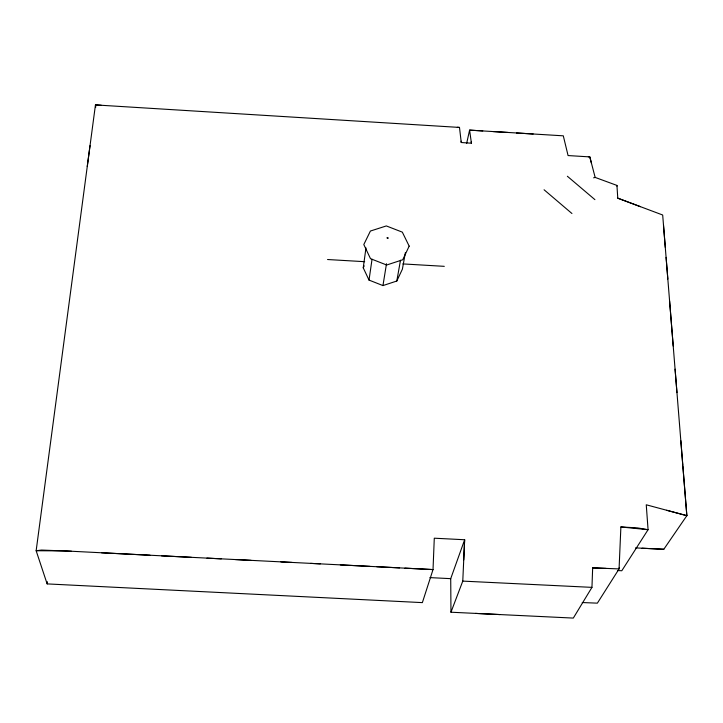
<?xml version="1.0" encoding="UTF-8"?>
<svg xmlns="http://www.w3.org/2000/svg" width="723" height="723" viewBox="0 0 723 723"><rect width="100%" height="100%" fill="white"/><g stroke="black" fill="none" stroke-linecap="round" stroke-linejoin="round"><path stroke-width="1.08" d="M471.233 141.816L471.432 143.217L461.265 142.521L459.485 127.429L95.454 104.916L36.15 550.745L47.14 583.904L422.368 602.62L433.023 569.579L434.288 538.201L464.645 539.747L450.718 578.653L450.962 612.218L573.312 618.084L591.956 587.365L592.661 567.862L606.046 568.386M619.114 567.889L619.069 568.911L597.37 603.154L582.223 602.539M642.051 548.224L663.804 549.272L686.85 515.671L646.254 504.79L648.07 529.706L637.252 527.862L620.885 526.959L619.069 568.911L592.661 567.862M450.962 612.218L462.774 581.111L464.645 539.747L463.732 559.954M47.14 583.904L47.42 581.735M87.257 166.516L90.032 145.666M405.386 252.589L402.395 269.155L396.81 281.021L382.955 285.585L369.019 280.09L363.244 267.826L365.974 247.89M369.019 280.09L372.038 259.25M382.955 285.585L386.489 263.75M396.81 281.021L400.488 260.217M466.66 143.362L469.589 130.131L482.783 130.926M363.244 267.826L364.193 265.865M593.583 177.831L595.156 177.415L616.945 185.422L616.999 186.163M71.505 551.242L41.527 550.058L36.15 550.745L64.356 550.89L150.032 555.228M635.517 547.898L663.804 549.272M462.774 581.111L591.956 587.365M475.49 613.402L499.991 614.568M101.554 552.77L221.283 558.843M161.509 555.815L191.414 557.325M206.95 558.12L251.107 560.352M280.886 561.87L320.307 563.859M340.316 564.88L369.959 566.38M376.746 566.724L433.023 569.579L404.907 568.151M429.914 577.614L450.718 578.653M235.346 559.557L292.029 562.431M310.619 563.371L399.566 567.88M617.442 570.519L621.798 570.754L648.07 529.706L620.885 526.959M327.546 259.521L364.654 261.69M402.828 263.913L444.293 266.335M457.307 127.293L459.485 127.429M493.059 131.55L533.167 133.99M101.319 105.278L95.454 104.916L95.761 107.14M507.998 132.463L469.589 130.131L471.432 143.217M516.493 132.978L563.298 135.825L568.07 155.562L589.805 156.9L591.459 163.235M588.341 156.81L589.805 156.9L595.156 177.415M666.696 510.275L686.85 515.671L682.874 466.199M616.945 185.422L617.767 198.165L640.406 206.661M617.767 198.165L662.684 215.011L686.85 515.671M567.365 176.249L594.912 199.638M544.076 189.769L571.938 213.511M461.102 141.184L461.265 142.521M663.497 225.124L665.296 247.474M666.091 257.37L667.835 279.042M669.606 301.039L673.221 346.091M675.074 369.164L676.963 392.598M680.822 440.623L682.792 465.223M409.173 246.127L402.738 259.765L386.678 265.007L370.501 258.671L363.805 244.546L370.411 231.035L386.335 225.938L402.331 232.146L409.173 246.127M387.221 237.668L387.239 238.409L388.088 238.436L388.079 237.695L387.221 237.668"/></g></svg>
